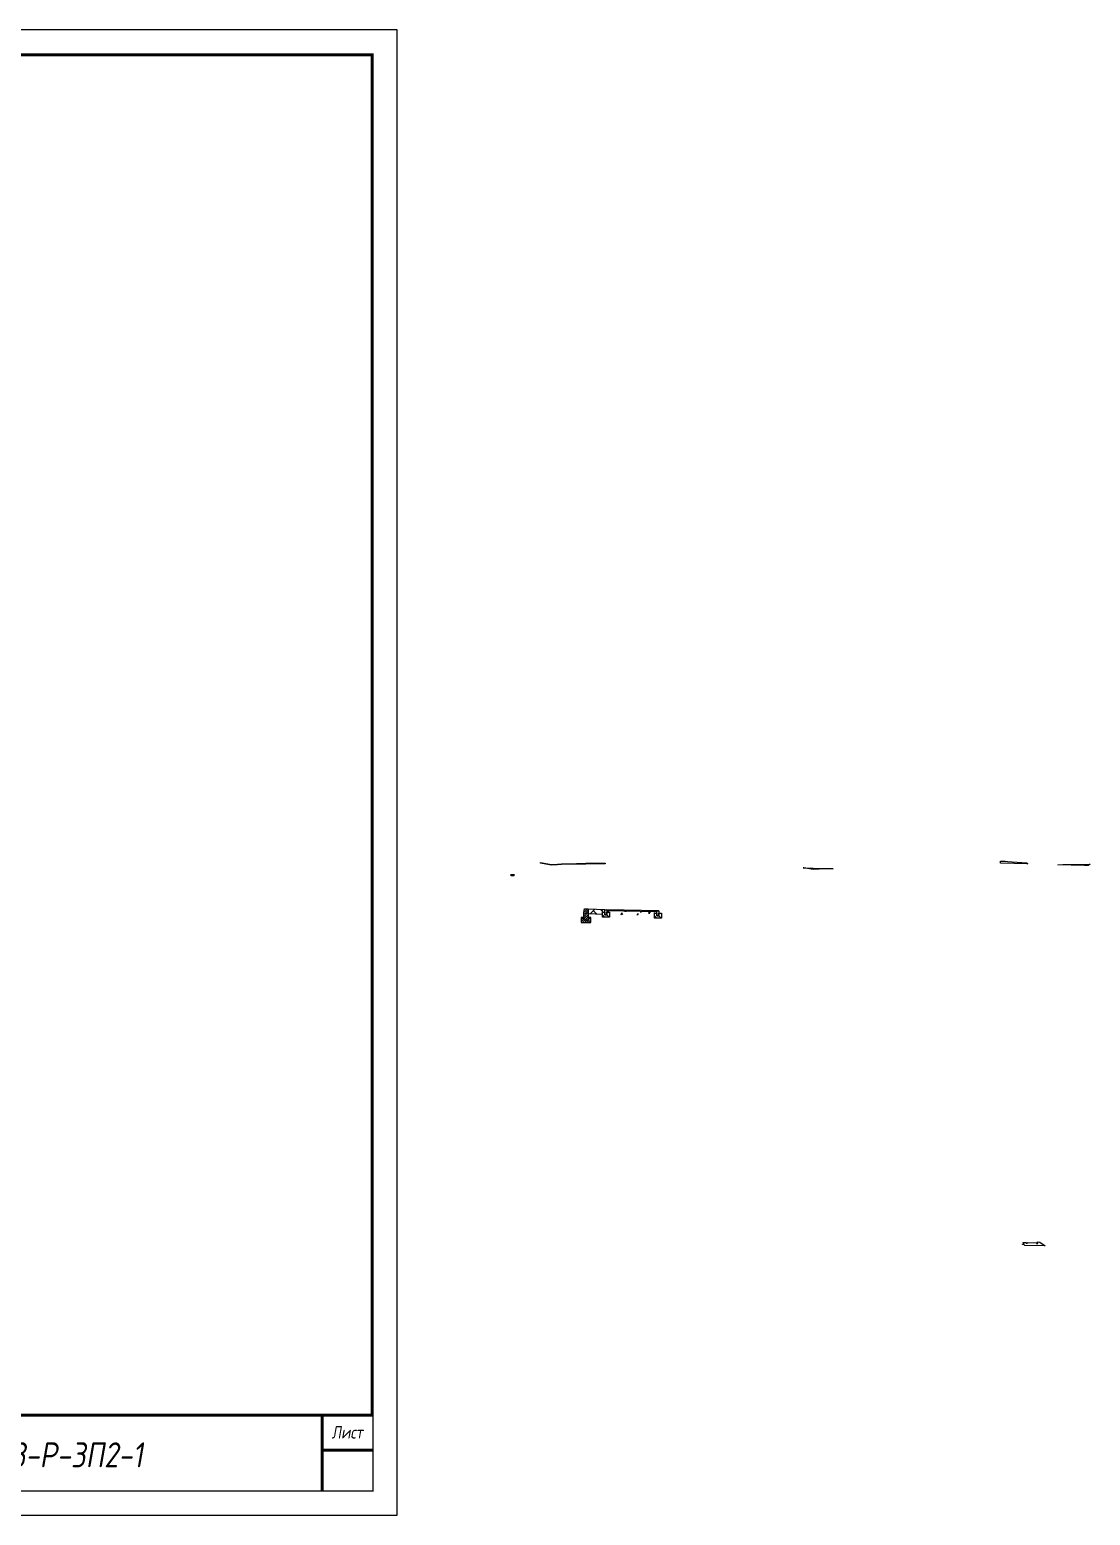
# Model space of a CAD drawing. Extents: x -717 to 1451, y -133302 to 233.
# Drawn here: x 316.5 to 528.5, y -70981.4 to -70684.4 of the extents above; entities that cross this region are included whole.
import ezdxf
from ezdxf.enums import TextEntityAlignment as Align

# ---------------------------------------------------------------- set-up
doc = ezdxf.new("R2010")
doc.units = 0
for name, color, linetype in [('Зарамочное оформление', 7, 'Continuous'), ('КОД_399', 252, 'Continuous'), ('Объём_2650', 7, 'Continuous')]:
    doc.layers.add(name, color=color, linetype=linetype)
for name, color, linetype, true_color in [('Объём_2563', 7, 'Continuous', 0xff8000), ('Объём_2570', 7, 'Continuous', 0x80ff00), ('Объём_2600', 7, 'Continuous', 0x808000)]:
    doc.layers.add(name, color=color, linetype=linetype, true_color=true_color)
doc.styles.add('М', font='romand.shx', dxfattribs={"width": 0.8, "oblique": 10, "height": 2.5})

# ---------------------------------------------------------------- blocks, each defined once
blk = doc.blocks.new('Штамп')
at = {"linetype": 'Continuous'}
blk.add_wipeout([(199.95, -411.25), (384.95, -411.25), (384.95, -426.25), (199.95, -426.25)], dxfattribs=at).dxf.layer = 'Зарамочное оформление'
at = {"layer": 'Зарамочное оформление', "linetype": 'Continuous', "lineweight": -3, "const_width": 0.6, "flags": 128}
for points in [[(199.95, -426.25), (199.95, -411.25), (384.95, -411.25)], [(209.95, -411.25), (209.95, -426.25)], [(219.95, -411.25), (219.95, -426.25)], [(229.95, -411.25), (229.95, -426.25)], [(239.95, -411.25), (239.95, -426.25)], [(254.95, -411.25), (254.95, -426.25)], [(264.95, -411.25), (264.95, -426.25)], [(374.95, -411.25), (374.95, -426.25)], [(199.95, -416.25), (264.95, -416.25)], [(374.95, -418.25), (384.95, -418.25)], [(199.95, -421.25), (264.95, -421.25)]]:
    blk.add_lwpolyline(points, dxfattribs=at)
at = {"linetype": 'Continuous', "insert": (319.95, -419.17), "char_height": 5, "width": 110, "attachment_point": 5, "style": 'М'}
blk.add_mtext('{\\Q10;\\W0.8;43/23-Р-ЗП2-1}', dxfattribs=at)
at = {"layer": 'Зарамочное оформление', "linetype": 'Continuous', "style": 'М', "oblique": 10}
for s, width, p in [('Лист', 0.8, (379.95, -414.66)), ('Изм.', 0.8, (204.95, -423.75)), ('Кол.уч.', 0.7, (214.95, -423.75)), ('Лист', 0.8, (224.95, -423.75)), ('N док.', 0.7, (235.28, -423.75)), ('Подпись', 0.8, (247.45, -423.75)), ('Дата', 0.8, (259.95, -423.75))]:
    blk.add_text(s, height=2.5, dxfattribs=dict(at, width=width)).set_placement(p, align=Align.MIDDLE_CENTER)
blk = doc.blocks.new('шифр')
blk.add_blockref('Штамп', (0, -70610))
blk = doc.blocks.new('БР100.30.18')
at = {"linetype": 'Continuous', "lineweight": 13}
h = blk.add_hatch(dxfattribs=at)
h.set_pattern_fill('ANSI35', scale=5)
h.set_pattern_definition([(45, (-1504.996, -4799.2297), (-0.88388348, 0.88388348), []), (45, (-1504.1121, -4799.2297), (-0.88388348, 0.88388348), [1.5625, -0.3125, 0, -0.3125])])
h.paths.add_polyline_path([(0.3, 3.47), (1.8, 3.47), (1.8, -1.03), (0, -1.03), (0, 1.97)])
h = blk.add_hatch(dxfattribs=at)
h.set_pattern_fill('ANSI35', scale=5, angle=90)
h.set_pattern_definition([(135, (-1504.996, -4800.7297), (-0.88388348, -0.88388348), []), (135, (-1504.996, -4799.8458), (-0.88388348, -0.88388348), [1.5625, -0.3125, 0, -0.3125])])
h.paths.add_polyline_path([(-1, -0.03), (0, -0.03), (0, -1.03), (1.8, -1.03), (1.8, -0.03), (2.8, -0.03), (2.8, -2.03), (-1, -2.03)])
at = {"color": 7, "lineweight": 30}
blk.add_lwpolyline([(1.8, -1.03), (0, -1.03), (0, 1.97), (0.3, 3.47), (1.8, 3.47)], close=True, dxfattribs=at)
at = {"linetype": 'Continuous'}
blk.add_lwpolyline([(0, -0.03), (-1, -0.03), (-1, -2.03), (2.8, -2.03), (2.8, -0.03), (1.8, -0.03)], dxfattribs=at)

msp = doc.modelspace()

# ---------------------------------------------------------------- hatches: boundary and pattern name
at = {"linetype": 'Continuous'}
h = msp.add_hatch(dxfattribs=at)
h.set_pattern_fill('AR-HBONE', color=253, scale=0.3)
h.set_pattern_definition([(45, (132.1579, -76666.2097), (0, 1.69705627), [3.6, -1.2]), (135, (133.0065, -76665.3611), (1e-16, 1.69705627), [3.6, -1.2])])
h.paths.add_polyline_path([(431.851, -70860.36), (431.851, -70861.36), (431.851, -70861.36)])
h.paths.add_polyline_path([(428.13, -70860.211), (431.451, -70860.36), (431.451, -70860.86), (430.951, -70860.86), (430.951, -70861.239), (428.13, -70861.112)])
at = {"linetype": 'Continuous', "lineweight": 13}
h = msp.add_hatch(dxfattribs=at)
h.set_pattern_fill('ANSI35', scale=5, angle=90)
h.set_pattern_definition([(135, (-1436.2328, -5132.7321), (-0.883883476, -0.883883476), []), (135, (-1436.2328, -5131.8482), (-0.883883476, -0.883883476), [1.5625, -0.3125, 0, -0.3125])])
h.paths.add_polyline_path([(430.951, -70860.86), (431.451, -70860.86), (431.451, -70861.36), (431.851, -70861.36), (431.851, -70860.86), (432.351, -70860.86), (432.351, -70861.86), (430.951, -70861.86)])
at = {"linetype": 'Continuous'}
h = msp.add_hatch(dxfattribs=at)
h.set_pattern_fill('ANSI31', color=256, scale=15, angle=45, style=0)
h.set_pattern_definition([(90, (-1480.2783, -75813.9912), (-1.875, 3e-16), [])])
h.paths.add_polyline_path([(441.846, -70860.566), (431.851, -70860.36), (431.851, -70860.56), (441.846, -70860.758)])
at = {"linetype": 'Continuous', "lineweight": 13}
h = msp.add_hatch(dxfattribs=at)
h.set_pattern_fill('ANSI35', scale=5, angle=90)
h.set_pattern_definition([(135, (-1425.8373, -5132.9382), (-0.883883476, -0.883883476), []), (135, (-1425.8373, -5132.0543), (-0.883883476, -0.883883476), [1.5625, -0.3125, 0, -0.3125])])
h.paths.add_polyline_path([(441.346, -70861.066), (441.846, -70861.066), (441.846, -70861.566), (442.246, -70861.566), (442.246, -70861.066), (442.746, -70861.066), (442.746, -70862.066), (441.346, -70862.066)])
at = {"layer": 'КОД_399'}
h = msp.add_hatch(dxfattribs=at)
h.set_pattern_fill('AR-CONC', scale=0.7, angle=45, style=0)
h.set_pattern_definition([(95, (-1480.3602, -75814.0804), (3.860864, 3.2396496), [0.525, -5.775]), (40, (-1480.36, -75814.0804), (-4.409945, 3.036377), [0.42, -4.62]), (145.45144, (-1480.0385, -75813.8104), (-0.549081, 6.2760265), [0.4461813, -4.907995]), (91.1842, (-1481.35, -75813.0904), (6.101854, 4.4632964), [0.7875, -8.6625]), (141.63564, (-1480.842, -75812.7185), (-0.1953, 9.447982), [0.669272, -7.361996]), (36.18416, (-1481.35, -75813.0904), (-0.1953, 9.447982), [0.63, -6.93]), (66, (-1480.6077, -75812.843), (4.947401, 0.9616773), [0.525, -5.775]), (11, (-1480.6077, -75812.843), (-2.38496, 4.793659), [0.42, -4.62]), (116.45144, (-1480.1954, -75812.763), (2.562441, 5.7553363), [0.4461813, -4.907995]), (82.5, (-1480.3602, -75814.0804), (-1.5875523, 1.7079287), [0, -4.564, 0, -4.69, 0, -4.6375]), (52.5, (-1480.3602, -75814.0804), (-0.6501106, 3.2543661), [0, -2.674, 0, -4.459, 0, -1.7675]), (12.5, (-1481.464, -75815.1842), (2.7539272, 2.5306453), [0, -1.75, 0, -5.46, 0, -7.245]), (2.5, (-1481.959, -75815.679), (2.3911299, 3.3821186), [0, -2.275, 0, -3.626, 0, -5.145])])
h.paths.add_polyline_path([(441.346, -70861.066), (441.846, -70861.066), (441.846, -70860.758), (431.851, -70860.56), (431.851, -70860.86), (432.351, -70860.86), (432.351, -70861.32), (441.346, -70861.499)])

# ---------------------------------------------------------------- linework, layer by layer
at = {"flags": 128}
msp.add_lwpolyline([(-30.054, -70981.421), (389.946, -70981.421), (389.946, -70684.421), (-30.054, -70684.421)], close=True, dxfattribs=at)
at = {"const_width": 0.6, "flags": 128}
msp.add_lwpolyline([(-10.054, -70976.421), (384.946, -70976.421), (384.946, -70689.421), (-10.054, -70689.421)], close=True, dxfattribs=at)
at = {"color": 2}
msp.add_lwpolyline([(412.603, -70853.41), (412.776, -70853.525), (413.176, -70853.525), (413.349, -70853.41), (412.603, -70853.41)], dxfattribs=at)
for points in [[(431.451, -70860.36), (428.13, -70860.211), (428.13, -70861.112), (430.951, -70861.239), (430.951, -70860.86), (431.451, -70860.86), (431.451, -70860.36)], [(431.851, -70860.86), (432.351, -70860.86), (432.351, -70861.86), (430.951, -70861.86), (430.951, -70860.86), (431.451, -70860.86), (431.451, -70861.36), (431.851, -70861.36), (431.851, -70860.86)], [(431.451, -70860.36), (431.851, -70860.36), (431.851, -70861.36), (431.451, -70861.36), (431.451, -70860.36)], [(442.246, -70860.566), (431.851, -70860.36)], [(441.846, -70860.758), (431.851, -70860.56)], [(442.246, -70861.066), (442.746, -70861.066), (442.746, -70862.066), (441.346, -70862.066), (441.346, -70861.066), (441.846, -70861.066), (441.846, -70861.566), (442.246, -70861.566), (442.246, -70861.066)], [(441.846, -70860.566), (442.246, -70860.566), (442.246, -70861.566), (441.846, -70861.566), (441.846, -70860.566)]]:
    msp.add_lwpolyline(points)
at = {"layer": 'Объём_2563', "flags": 128}
msp.add_lwpolyline([(515.37, -70927.458), (515.186, -70927.274), (514.886, -70927.268), (514.886, -70927.239), (515.166, -70927.239), (515.166, -70927.039), (515.066, -70927.039), (515.066, -70926.876), (515.63, -70926.901), (515.63, -70927.025), (515.91, -70927.025), (515.91, -70926.918), (517.709, -70926.953), (517.709, -70927.067), (517.989, -70927.067), (517.989, -70926.867), (517.889, -70926.867), (517.89, -70926.767), (518.386, -70926.828), (519.453, -70927.54), (515.37, -70927.458), (515.37, -70927.458)], dxfattribs=at)
at = {"layer": 'Объём_2570', "flags": 128}
msp.add_lwpolyline([(431.479, -70851.175), (427.659, -70851.223), (425.757, -70851.27), (422.747, -70851.33), (421.956, -70851.375), (420.772, -70851.468), (418.883, -70851.139), (418.566, -70851.076), (418.566, -70850.926), (418.883, -70850.989), (420.772, -70851.318), (421.956, -70851.225), (422.747, -70851.18), (425.757, -70851.12), (427.659, -70851.073), (431.479, -70851.025), (431.479, -70851.175), (431.479, -70851.175)], dxfattribs=at)
at = {"layer": 'Объём_2600', "color": 5, "flags": 128}
msp.add_lwpolyline([(475.079, -70852.189), (474.288, -70852.233), (473.104, -70852.326), (471.215, -70851.998), (471.068, -70851.968), (477.091, -70852.149), (475.079, -70852.189), (475.079, -70852.189)], dxfattribs=at)
at = {"layer": 'Объём_2650', "color": 6, "flags": 128}
for points in [[(515.781, -70851.144), (515.951, -70851.178), (510.525, -70851.015), (510.525, -70850.664), (511.479, -70850.679), (511.907, -70850.709), (515.781, -70850.994), (515.781, -70851.144), (515.781, -70851.144)], [(522.973, -70851.338), (524.874, -70851.291), (528.464, -70851.246), (528.056, -70851.518), (527.311, -70851.518), (521.974, -70851.358), (522.973, -70851.338), (522.973, -70851.338)]]:
    msp.add_lwpolyline(points, dxfattribs=at)

# ---------------------------------------------------------------- block references
at = {"lineweight": 18, "xscale": 0.5, "yscale": 0.5, "zscale": 0.5, "rotation": 359.9444632229611}
msp.add_blockref('БР100.30.18', (427.229, -70861.909), dxfattribs=at)

# ---------------------------------------------------------------- texts
at = {"linetype": 'Continuous', "style": 'М', "oblique": 10, "width": 0.8}
msp.add_text('232', height=2.5, dxfattribs=at).set_placement((380.312, -70972.509), align=Align.MIDDLE)

# ---------------------------------------------------------------- next in the draw order: block references
msp.add_blockref('шифр', (0, 59.829))

doc.saveas('drawing.dxf')
